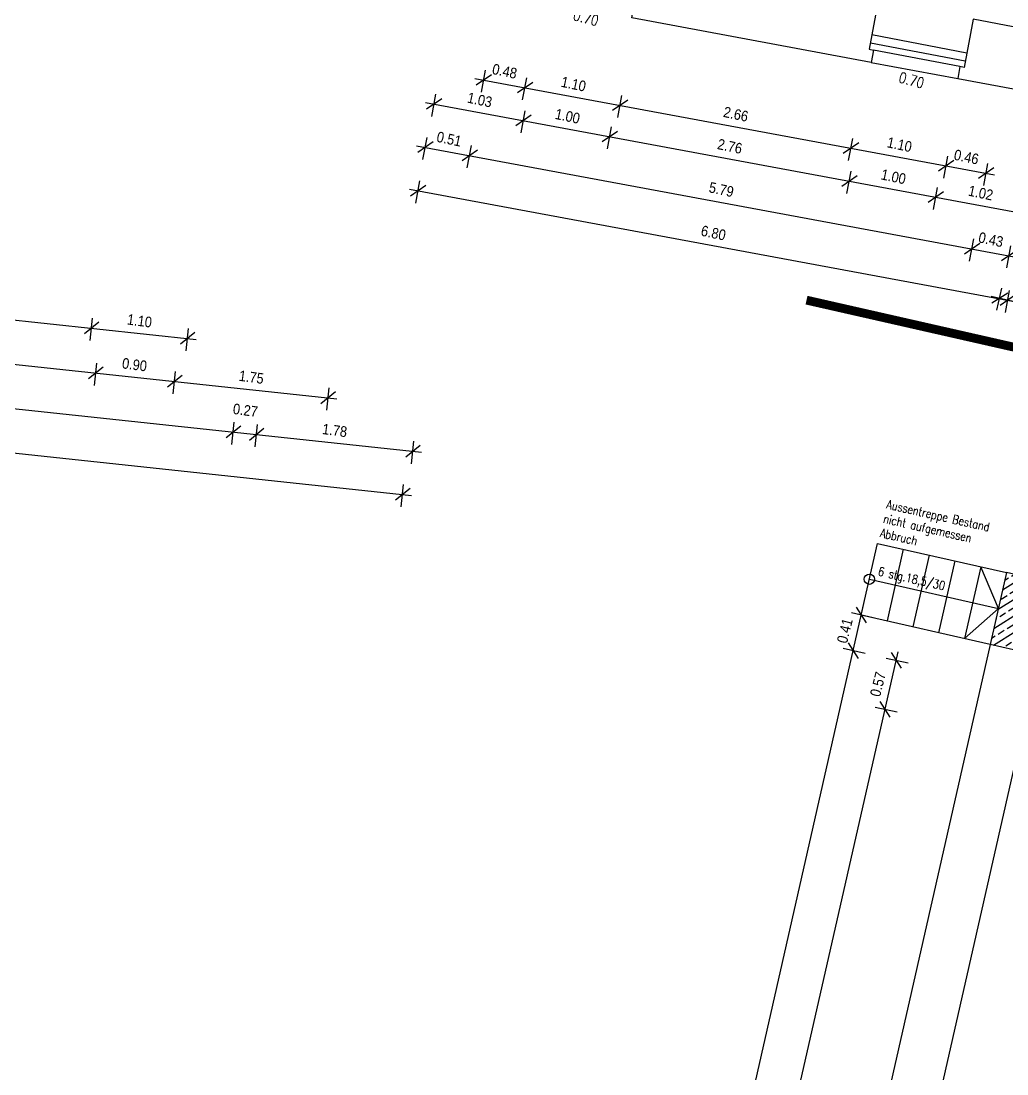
# Model space of a CAD drawing. Header units: metres. Extents: x 157 to 276, y 126 to 187.
# Drawn here: x 223.58 to 234.76, y 145.51 to 157.45 of the extents above; entities that cross this region are included whole.
import ezdxf
from ezdxf.enums import TextEntityAlignment as Align

# ---------------------------------------------------------------- set-up
doc = ezdxf.new("R2010")
doc.units = ezdxf.units.M
doc.header["$LTSCALE"] = 0.03
doc.linetypes.add('GESTRICHELT', pattern=[9, 6, -3])
for name, color, linetype in [('A_abriss', 44, '_ABBRUCH'), ('A_ansicht', 9, 'Continuous'), ('A_bemaßung', 2, 'Continuous'), ('A_Fenster', 7, 'Continuous'), ('A_höhen', 3, 'Continuous'), ('A_räume', 5, 'Continuous'), ('A_schraffur', 10, 'Continuous'), ('A_text', 5, 'Continuous'), ('A_wände', 6, 'Continuous'), ('A_WÄNDE_NEU', 6, 'Continuous')]:
    doc.layers.add(name, color=color, linetype=linetype)
doc.styles.add('BOLDSIMP_FNT', font='TXT', dxfattribs={"height": 1})
doc.styles.add('SIMPLEX', font='simplex.shx', dxfattribs={"width": 0.8, "height": 0.1})
doc.linetypes.add('_ABBRUCH', pattern='A,25,[101,cadkon.shx,S=3.5,R=0,X=0,Y=0],25', length=50)

# ---------------------------------------------------------------- blocks, each defined once
blk = doc.blocks.new('SLASH1')
at = {"layer": 'A_bemaßung', "color": 2, "linetype": 'Continuous'}
for p, q in [((0.07663, 0.07663), (-0.07319, -0.07319)), ((0, -0.14068), (0, 0.11466))]:
    blk.add_line(p, q, dxfattribs=at)

msp = doc.modelspace()

# ---------------------------------------------------------------- hatches: boundary and pattern name
at = {"layer": 'A_schraffur'}
h = msp.add_hatch(dxfattribs=at)
h.set_pattern_fill('ANSI33', color=256, scale=0.025, style=0)
h.set_pattern_definition([(32.2206, (230.59453, 138.27047), (-0.0846424, 0.1343027), []), (32.2206, (230.704, 138.24564), (-0.0846424, 0.1343027), [0.079375, -0.0396875])])
h.paths.add_polyline_path([(237.96272, 150.46795), (234.75659, 151.19512), (234.57184, 150.38065), (234.81565, 150.32534), (234.94509, 150.89602), (237.90741, 150.22414)])
h.paths.add_polyline_path([(238.45033, 150.35735), (237.96272, 150.46795), (237.90741, 150.22414), (238.39503, 150.11355)])

# ---------------------------------------------------------------- linework, layer by layer
at = {"layer": 'A_abriss', "ltscale": 0.5}
for p, q in [((233.5861, 151.46058), (233.40138, 150.64621)), ((233.87867, 151.39421), (233.69395, 150.57985)), ((234.17124, 151.32785), (233.98652, 150.51349)), ((234.46381, 151.26149), (234.27909, 150.44712)), ((234.66401, 150.78794), (234.46381, 151.26149)), ((233.20118, 151.11976), (234.66401, 150.78794)), ((234.66401, 150.78794), (234.27909, 150.44712))]:
    msp.add_line(p, q, dxfattribs=at)
msp.add_lwpolyline([(233.29354, 151.52694), (234.75638, 151.19512), (234.57165, 150.38076), (233.10881, 150.71258)], close=True, dxfattribs=at)
msp.add_circle((233.20118, 151.11976), 0.05828, dxfattribs=at)
at = {"layer": 'A_ansicht', "color": 9, "linetype": 'Continuous'}
for p, q in [((234.30649, 157.08734), (233.22926, 157.29364)), ((233.22355, 156.9816), (234.20315, 156.79969))]:
    msp.add_line(p, q, dxfattribs=at)
at = {"layer": 'A_bemaßung', "linetype": 'Continuous'}
for p, q in [((179.50667, 157.75547), (228.12296, 152.55991)), ((187.09187, 157.44771), (227.1614, 153.16552)), ((179.52885, 157.25027), (228.00687, 152.06945)), ((228.72798, 156.7994), (234.62161, 155.70495)), ((228.16659, 156.52648), (235.0501, 155.24822)), ((228.06571, 156.03668), (234.88454, 154.7704)), ((227.98404, 155.54328), (234.86751, 154.26503)), ((215.54593, 154.91731), (225.56705, 153.83873)), ((234.5814, 154.32993), (246.49163, 151.62837)), ((230.11387, 137.50788), (233.13115, 150.80996)), ((230.69799, 137.82272), (233.52699, 150.29484))]:
    msp.add_line(p, q, dxfattribs=at)
at = {"layer": 'A_Fenster', "linetype": 'Continuous'}
for p, q in [((233.21235, 157.20523), (234.28954, 156.99896)), ((234.22827, 156.93432), (233.24968, 157.12174))]:
    msp.add_line(p, q, dxfattribs=at)
at = {"layer": 'A_räume', "linetype": 'GESTRICHELT', "ltscale": 5, "const_width": 0.1}
msp.add_lwpolyline([(266.82325, 150.21497), (247.04627, 154.7016), (246.24381, 151.16476), (232.48858, 154.28529)], dxfattribs=at)
at = {"layer": 'A_wände', "linetype": 'Continuous'}
for points in [[(230.68767, 158.17999), (233.30164, 157.67938), (233.19846, 157.13154), (233.24991, 157.12171), (233.22355, 156.9816), (230.50661, 157.48607), (230.53568, 157.64154), (230.5828, 157.63249), (230.68767, 158.17999)], [(236.18116, 156.64847), (236.16532, 156.57874), (238.37073, 156.07848), (238.41196, 156.26026), (238.35346, 156.27351), (238.36893, 156.34176), (238.47291, 156.80014), (235.29368, 157.52127), (235.33052, 157.68317), (234.91156, 157.76095), (234.83214, 157.38628), (234.38031, 157.47283), (234.27543, 156.92531), (234.22852, 156.93427), (234.20315, 156.79969), (235.20207, 156.6142), (235.2547, 156.85862), (236.18116, 156.64847)], [(243.11757, 144.95427), (243.69047, 147.48009), (244.59746, 147.27437), (244.6439, 147.47915), (244.66341, 147.47473), (244.67337, 147.51859), (244.65387, 147.52302), (244.6852, 147.66132), (234.8763, 149.88624), (234.96805, 150.29077), (234.57187, 150.38064), (231.59884, 137.27361)], [(240.56332, 136.27021), (243.09629, 147.43727), (234.90992, 149.29415), (232.37689, 138.12715), (240.56332, 136.27021)]]:
    msp.add_lwpolyline(points, dxfattribs=at)
at = {"layer": 'A_WÄNDE_NEU', "linetype": 'Continuous'}
for p, q in [((234.75659, 151.19512), (234.57185, 150.38068)), ((240.33398, 149.93013), (234.75659, 151.19512))]:
    msp.add_line(p, q, dxfattribs=at)

# ---------------------------------------------------------------- block references
at = {"layer": 'A_bemaßung', "color": 7}
for p, rotation in [((228.8263, 156.78113), 349.4800000000005), ((229.29472, 156.69416), 349.4800000000005), ((228.26494, 156.50823), 349.4800000000005), ((230.37451, 156.49364), 349.4800000000005), ((229.27672, 156.32033), 349.4800000000005), ((230.25638, 156.13841), 349.4800000000005), ((228.16405, 156.01841), 349.4800000000005), ((232.99118, 156.00772), 349.4800000000005), ((228.66731, 155.92496), 349.4800000000005), ((234.07101, 155.80719), 349.4800000000005), ((234.5233, 155.72322), 349.4800000000005), ((232.97326, 155.63388), 349.4800000000005), ((228.08235, 155.52503), 349.4800000000005), ((233.95289, 155.45195), 349.4800000000005), ((234.36428, 154.86701), 349.4800000000005), ((234.78623, 154.78867), 349.4800000000005), ((234.6789, 154.30781), 347.22), ((234.76921, 154.28327), 349.4800000000005), ((233.10901, 150.71243), 77.21999999999997), ((233.01728, 150.30791), 77.21999999999997), ((233.50488, 150.19732), 77.21999999999997), ((233.37877, 149.64145), 77.21999999999997)]:
    msp.add_blockref('SLASH1', p, dxfattribs=dict(at, rotation=rotation))
at = {"layer": 'A_bemaßung', "color": 7, "yscale": 0.9999899999999968, "rotation": 353.9000000000004}
for p in [(224.37893, 153.96657), (225.46764, 153.84938), (224.42662, 153.45776), (224.42662, 153.45776), (225.32153, 153.36212), (225.32153, 153.36212), (227.06199, 153.17614), (225.9868, 152.78818), (226.25031, 152.76003), (228.02353, 152.57052), (227.90742, 152.08011)]:
    msp.add_blockref('SLASH1', p, dxfattribs=at)

# ---------------------------------------------------------------- texts
at = {"layer": 'A_abriss', "ltscale": 0.5, "insert": (233.31449, 151.26226), "char_height": 0.1, "width": 2.6729172, "attachment_point": 1, "rotation": 347.219949, "style": 'SIMPLEX'}
msp.add_mtext('6 stg.18,5/30', dxfattribs=at)
at = {"layer": 'A_bemaßung', "color": 7, "linetype": 'Continuous', "style": 'BOLDSIMP_FNT', "width": 0.9}
for s, rotation, p in [('0.48', 348.1, (228.90783, 156.81684)), ('1.10', 348.1, (229.68952, 156.67169)), ('1.03', 348.1, (228.62574, 156.49208)), ('1.00', 348.1, (229.62144, 156.30717)), ('2.66', 348.1, (231.53017, 156.32987)), ('0.51', 348.1, (228.27819, 156.04807)), ('2.76', 348.1, (231.46215, 155.96537)), ('1.10', 348.1, (233.386, 155.98526)), ('0.46', 348.1, (234.14446, 155.84442)), ('1.00', 348.1, (233.31798, 155.62073)), ('5.79', 348.1, (231.36566, 155.47474)), ('1.02', 348.1, (234.30725, 155.43701)), ('6.80', 348.1, (231.27564, 154.98291)), ('0.43', 348.1, (234.4226, 154.90706)), ('1.10', 352.5, (224.77272, 153.97449)), ('0.90', 352.5, (224.71575, 153.47717)), ('1.75', 352.5, (226.04109, 153.33551)), ('0.27', 352.5, (225.97292, 152.95993)), ('1.78', 352.5, (226.98628, 152.73166)), ('0.41', 75.9, (232.98139, 150.3758)), ('0.57', 75.9, (233.35665, 149.76995))]:
    msp.add_text(s, height=0.12, rotation=rotation, dxfattribs=at).set_placement(p, align=Align.BOTTOM_LEFT)
at = {"layer": 'A_höhen', "linetype": 'Continuous', "style": 'SIMPLEX', "width": 0.8}
for p in [(229.96252, 157.39373), (233.65512, 156.6865)]:
    msp.add_text('0.70', height=0.12, rotation=345.2, dxfattribs=at).set_placement(p, align=Align.BOTTOM_CENTER)
at = {"layer": 'A_text', "linetype": 'Continuous', "insert": (233.41128, 152.02233), "char_height": 0.1, "width": 1.4117205, "attachment_point": 1, "rotation": 347.219891, "style": 'SIMPLEX'}
msp.add_mtext('Aussentreppe Bestand nicht aufgemessen\\PAbbruch', dxfattribs=at)

doc.saveas('drawing.dxf')
